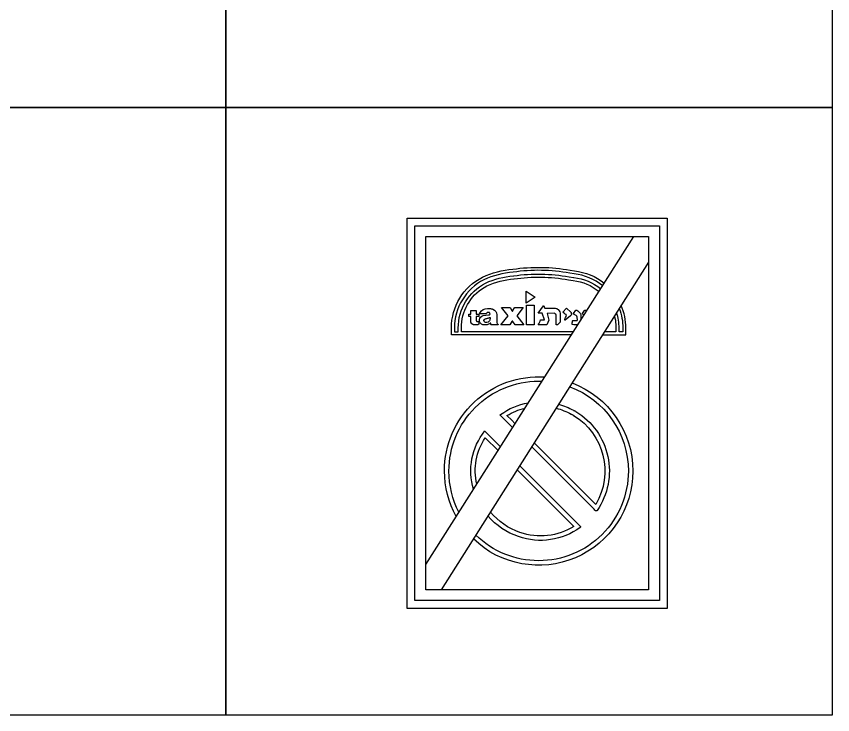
# Model space of a CAD drawing. Extents: x 5438 to 9638, y -256 to 3244.
# Drawn here: x 7755 to 9638, y -256 to 1354 of the extents above; entities that cross this region are included whole.
import ezdxf

# ---------------------------------------------------------------- set-up
doc = ezdxf.new("R2010")
doc.units = 0
doc.header["$MEASUREMENT"] = 0

msp = doc.modelspace()

# ---------------------------------------------------------------- linework, layer by layer
for points in [[(6838.3, 1144.3), (8238.3, 1144.3), (8238.3, 2544.3), (6838.3, 2544.3)], [(8238.3, 1144.3), (9638.3, 1144.3), (9638.3, 2544.3), (8238.3, 2544.3)], [(6838.3, -255.7), (8238.3, -255.7), (8238.3, 1144.3), (6838.3, 1144.3)], [(8238.3, -255.7), (9638.3, -255.7), (9638.3, 1144.3), (8238.3, 1144.3)], [(8656.5, -10.6), (8656.5, 889.4), (9256.5, 889.4), (9256.5, -10.6)], [(8674.5, 7.4), (8674.5, 871.4), (9238.5, 871.4), (9238.5, 7.4)], [(8699.5, 90.7), (9179.7, 846.4), (9213.5, 846.4), (9213.5, 787.5), (8735.2, 32.4), (8699.5, 32.4)], [(8699.5, 32.4), (8699.5, 846.4), (9213.5, 846.4), (9213.5, 32.4)], [(8930.9, 693.4), (8930.9, 720.4), (8951.9, 707.2)], [(8931.7, 643.1), (8931.7, 688.1), (8949.7, 688.1), (8949.7, 643.1)]]:
    msp.add_lwpolyline(points, close=True)
for points in [[(9035.9, 619.9), (8758.7, 619.9), (8758.7, 626.7), (8758.7, 635.6, -0.280284), (8830.5, 753.2), (8830.7, 753.3, -0.085342), (8900.4, 771.4, -0.080411), (9032.8, 769.1), (9042.9, 767.3, -0.142789), (9111.4, 739)], [(9107.8, 733.2, 0.14438), (9041.9, 760.5), (9031.6, 762.3, 0.080539), (8901.2, 764.6, 0.085595), (8833.5, 747.1, 0.280284), (8765.6, 635.6), (8765.6, 626.7), (8774.1, 626.7), (8774.2, 627), (8774.4, 635.8, -0.279741), (8837.4, 739.4, -0.08529), (8902, 756), (8902.2, 756), (8902.5, 756.1, -0.080539), (9030, 753.9), (9040.7, 752), (9041, 752, -0.147132), (9103.1, 725.9)], [(9040.2, 626.7), (8781.8, 626.7), (8781.9, 627), (8781.7, 642.8, -0.26205), (8840.5, 733, -0.085363), (8902.9, 749), (8903.2, 749.1, -0.08071), (9028.8, 747), (9039.9, 745, -0.149744), (9099.3, 719.9)], [(9107.4, 619.9), (9161.1, 619.9), (9161.2, 635.6, 0.10131), (9150.4, 687.8)], [(9145.9, 680.7, -0.091969), (9154.3, 635.6), (9154.3, 626.7), (9145.7, 626.7), (9145.7, 627), (9145.5, 635.8, 0.07716), (9140, 671.3)], [(9050.6, 643.1), (9048, 643.1), (9040.8, 643.1), (9037.1, 643.6, -0.111945), (9037.3, 647.3, -0.010623), (9037.9, 649.6, 0.041512), (9038.1, 651.2, -0.080003), (9038.4, 652.5, -0.246552), (9039.4, 653.2), (9049, 653.4, 0.022521), (9049.3, 654.1), (9048.7, 660.9, 0.227662), (9046.5, 664.6, 0.03241), (9043.7, 666.1, 0.037546), (9042.1, 667, -0.06499), (9041, 667.5, -0.363513), (9040.4, 669.2), (9045.9, 676.9, -0.170762), (9047.1, 677.1, -0.052249), (9047.9, 676.8, -0.12233), (9055.5, 669.8, -0.0386), (9057.1, 666.7, -0.074092), (9057, 653.5)], [(9064.7, 665.4, 0.085739), (9062.3, 667.1, -0.258421), (9061.3, 668.4, -0.119464), (9061.4, 669.6), (9065.4, 676.2, -0.12472), (9066.5, 677, -0.205825), (9068.1, 676.8, -0.037766), (9071, 675)], [(9134.9, 663.4, -0.044628), (9138.1, 644.1), (9138.2, 627), (9138.2, 626.7), (9111.7, 626.7)], [(8769.8, 200.9, -0.127048), (8742.7, 306.1, -0.433573), (8974.2, 522.9)], [(8776.1, 211.1, -0.119837), (8753, 306.1, -0.414214), (8959.9, 513.1, -0.00998), (8968.2, 512.9)], [(9037.2, 509.2, -0.311242), (9177.2, 306.1, -0.660725), (8809.5, 149.4)], [(9031.6, 500.3, -0.314047), (9166.9, 306.1, -0.414214), (8959.9, 99.2, -0.196153), (8815.1, 158.2)], [(8899.8, 406.4), (8890.4, 415.8), (8871.4, 434.6), (8871.4, 434.9), (8871.4, 435.4), (8871.7, 435.7), (8872, 436), (8872, 436.5, -0.110336), (8935.9, 463.3)], [(9006.1, 460, -0.05865), (9040.5, 446, 0.048473), (9040.7, 445.9, 0.036478), (9041.9, 445.4, -0.047252), (9042.4, 445.1, -0.117593), (9044.7, 443.9, 0.029126), (9045.7, 443.2, -0.431674), (9094.9, 215.2, 0.010986), (9094.3, 214), (9094, 214), (9093.4, 214), (9092.9, 214), (9092.3, 214), (9091.7, 214), (9091.4, 214, 0.063027), (9084.2, 221.7), (9073.1, 232.8), (9007.1, 298.9), (8958.3, 347.7), (8944.4, 361.7), (8944, 362)], [(8905.3, 415.4), (8897.7, 423.1), (8886.7, 433.9, -0.076382), (8928.5, 451.2)], [(9000.3, 450.9, -0.063126), (9035.1, 437.2, 0.016675), (9035.8, 436.9, 0.025719), (9037.5, 436), (9038.1, 435.7), (9038.8, 435.4, 0.016855), (9040.1, 434.5), (9040.4, 434.4, -0.413052), (9091.6, 229), (9091.2, 229.3), (9080.4, 240.1), (9014.3, 306.2), (8965.6, 355), (8949.7, 370.9)], [(8809.6, 263.9, -0.245683), (8835.6, 398.4), (8836.8, 397.4), (8872.3, 361.8)], [(8817.1, 276, -0.205708), (8836.8, 382.7), (8866.3, 353.3)], [(8916.2, 317.9), (9056.3, 177.8), (9056.4, 177.5), (9056.4, 176.9), (9056.1, 176.6), (9055.8, 176.3), (9055.8, 176.1, -0.247343), (8913.6, 154.8, -0.136835), (8842.9, 202.4)], [(8910.6, 309), (9041.1, 178.5, -0.228103), (8916.9, 164.6, -0.142346), (8848.7, 211.5)]]:
    msp.add_lwpolyline(points, format="xyb")
for points in [[(8826.5, 645.9, -0.096775), (8824.9, 647.5, -0.164524), (8823.2, 655, -0.334343), (8832.2, 664.3), (8844, 666.1, -0.05652), (8845, 666.1, 0.058013), (8846.3, 666.1, 0.209314), (8847.3, 666.7, 0.192744), (8847.7, 669, 0.165194), (8846.8, 671.1, 0.16499), (8845.6, 671.7, 0.059544), (8842.6, 671.8, 0.229572), (8840.3, 670.4, -0.02095), (8838.7, 668.5), (8835.2, 668.5), (8824.5, 668.5), (8824.5, 671, -0.008334), (8825, 671.7, -0.254093), (8841.9, 681, -0.031765), (8850.7, 680.3, -0.054174), (8854.4, 679.4, -0.31296), (8863.5, 666.2), (8863.4, 650.7, 0.022017), (8863.3, 648.7, 0.112381), (8863.6, 647.8, -0.035608), (8864.7, 645.3, 0.095217), (8865.3, 644.6, -0.019815), (8866.4, 643.9, -0.277193), (8866.4, 643.2), (8863.7, 643.1), (8853, 643.1), (8850.4, 643.2, -0.258822), (8849.8, 643.8, -0.087757), (8849.9, 644.9, 0.036819), (8850, 646, 0.163467), (8849.8, 646.8, 0.457905), (8848.3, 646.7, -0.099974), (8846.3, 645.3, -0.101867), (8839.2, 643.1), (8836, 643.1, 0.020511), (8832.7, 643.1, -0.208557)], [(8894.3, 682.9), (8898.1, 675.8, 0.040161), (8898.5, 675.1, 0.184638), (8899.4, 674.7, 0.184638), (8900.3, 675.1, 0.040161), (8900.7, 675.8), (8903.9, 682.5, -0.108548), (8904.5, 682.9), (8924.3, 682.9), (8909.5, 663.6), (8926, 643.1), (8905.6, 643.1), (8900.5, 651.1, 0.547493), (8898.3, 651.1), (8893.2, 643.1), (8872.8, 643.1), (8889.3, 663.6), (8874.5, 682.9)], [(8959, 643.1, 0.051442), (8964.3, 654.3), (8973.7, 654.4), (8968.4, 670.1), (8958.9, 670.3), (8970.8, 687.2, -0.191451), (8971.8, 686.7, -0.07633), (8972.4, 685.1, 0.053584), (8973.1, 683.2, 0.054694), (8973.9, 681.4), (8995.5, 681.4), (8998.4, 681.4, -0.207843), (9005.2, 678.2, -0.189366), (9009.5, 666.6), (9009.5, 649), (9003.1, 643.1), (9000.4, 643.1, -0.026442), (9000.4, 643.9), (9000.5, 645.1), (9000.5, 663.8, 0.303844), (8996.6, 669.7), (8979.9, 669.4), (8983.6, 653.8), (8978.8, 643.1)], [(9021.2, 654.2, -0.229151), (9020.3, 654.2, -0.112341), (9020.3, 655.3, -0.012356), (9020.9, 657.1), (9021.1, 658.1, -0.048129), (9023.1, 662, 0.122018), (9024, 665.3, 0.199377), (9023.3, 666.9, -0.078993), (9015.7, 672), (9024, 681.2), (9034.2, 672.6, -0.065237), (9034.9, 671.7, -0.075999), (9035.3, 670.2, -0.110017), (9035, 665.4, -0.162321), (9033.8, 663.5)], [(8822.2, 650.6), (8822.2, 646.5, -0.398273), (8820, 643.1), (8819, 643.2), (8811.7, 643.1, -0.111874), (8808.1, 643.8, -0.175872), (8804.2, 647.4, -0.136157), (8803.8, 650.3), (8803.8, 662.5), (8799.2, 662.5), (8799.2, 667.9), (8803.8, 667.9), (8803.8, 675.8), (8816, 675.8), (8816, 667.9), (8821.6, 667.9), (8821.6, 662.5), (8816, 662.5), (8816, 657.3), (8816.1, 652.9, 0.160601), (8816.6, 651.5, 0.168197), (8818.2, 650.6)], [(8847.8, 660.3, -0.034207), (8847.6, 655.3, -0.070172), (8846.8, 652.4, -0.182225), (8843.1, 649.1, -0.161007), (8837.3, 648.6, -0.202338), (8834.4, 650.6, -0.297269), (8834.8, 655.6, -0.11222), (8836.6, 656.9, -0.020587), (8837.3, 657.2, -0.042718), (8840.3, 658, 0.015083), (8843.5, 658.7, 0.059828), (8846.9, 659.9)]]:
    msp.add_lwpolyline(points, format="xyb", close=True)

doc.saveas('drawing.dxf')
